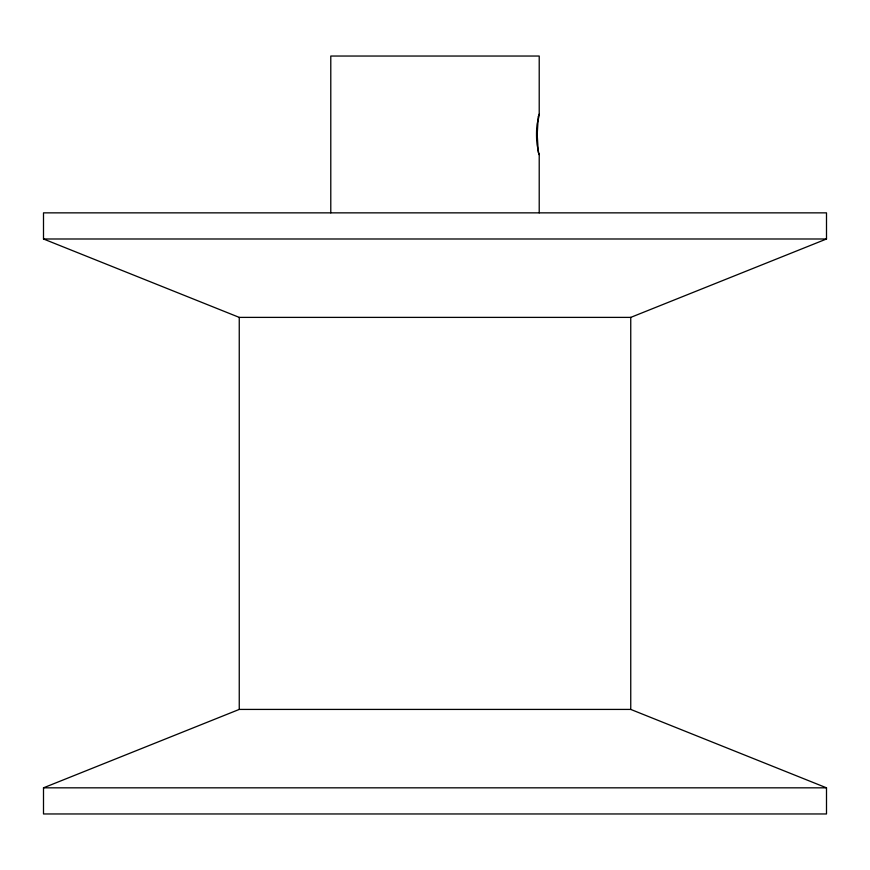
<?xml version="1.0" encoding="UTF-8"?>
<svg xmlns="http://www.w3.org/2000/svg" width="870" height="870" viewBox="0 0 870 870"><rect width="100%" height="100%" fill="white"/><g stroke="black" fill="none" stroke-linecap="round" stroke-linejoin="round"><path stroke-width="1.3" d="M539.063 154.61L537.116 144.888A20.499 4.274 -90 0 1 537.116 124.008L539.215 115.46L539.215 56.039L330.785 56.039L330.785 212.856M630.75 317.387L826.5 238.989L826.5 212.856L43.5 212.856L43.5 238.989L239.25 317.387L630.75 317.387L630.75 709.42L826.5 787.828L826.5 813.961L43.5 813.961L43.5 787.828L239.25 709.42L630.75 709.42M43.5 238.989L826.5 238.989M43.5 787.828L826.5 787.828M539.063 114.274L539.215 115.46M539.215 153.435L539.215 212.856M239.25 317.387L239.25 709.42M538.247 152.533A20.923 1.087 -90 0 1 537.845 144.888L537.192 134.448L537.845 124.008A20.923 1.087 90 0 1 538.247 116.362"/></g></svg>
